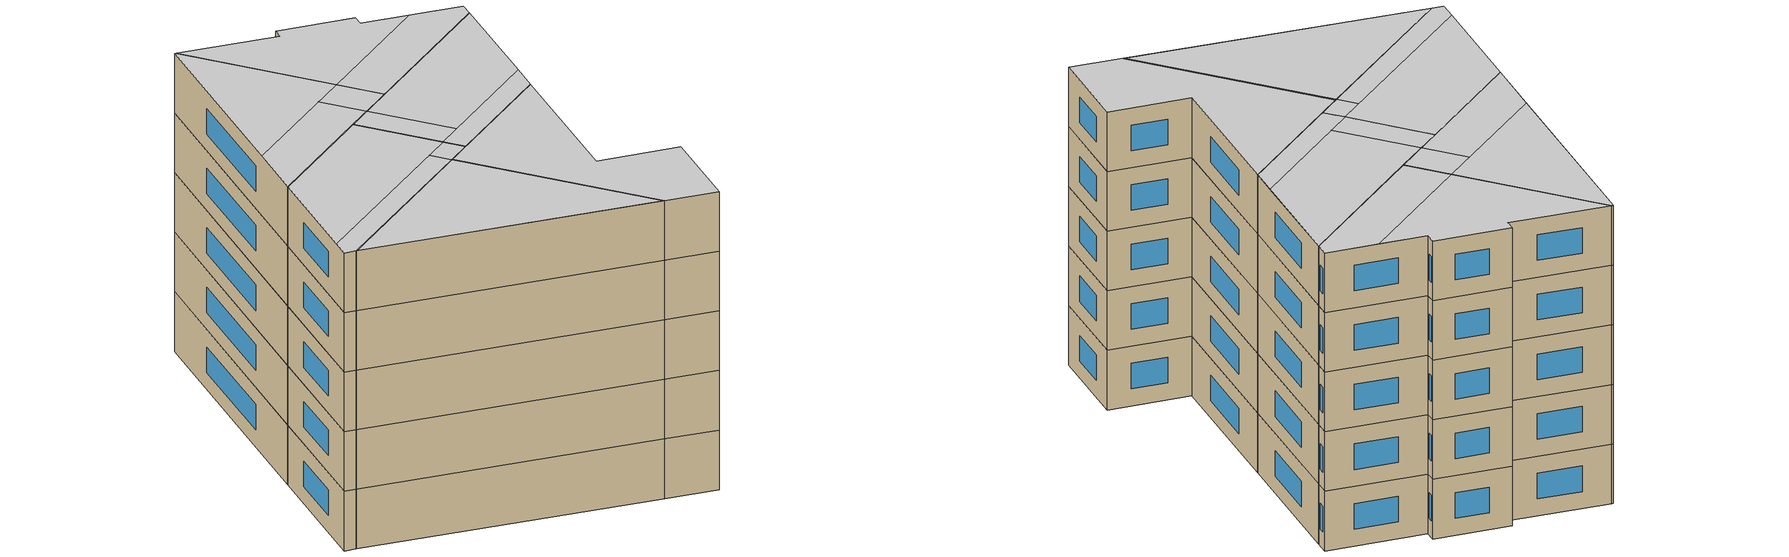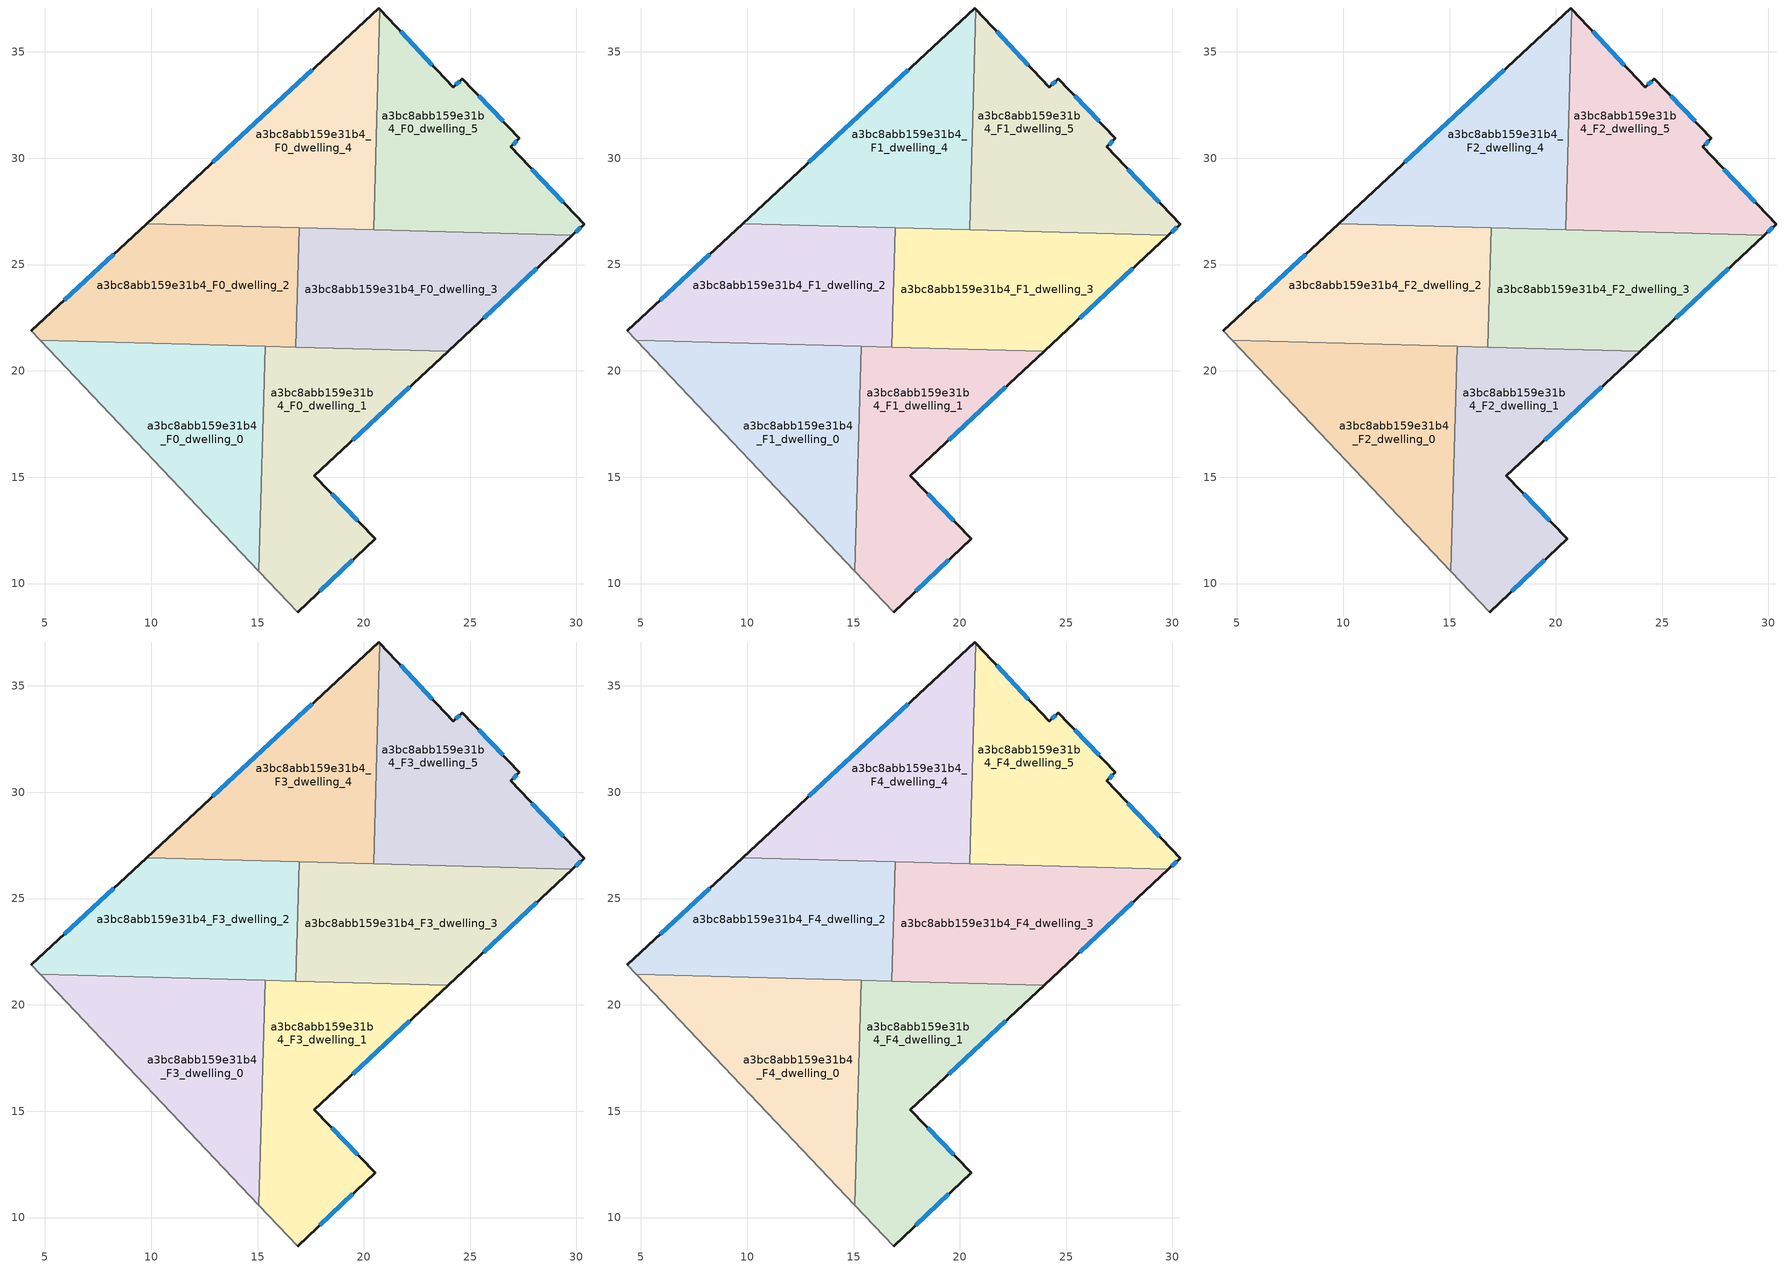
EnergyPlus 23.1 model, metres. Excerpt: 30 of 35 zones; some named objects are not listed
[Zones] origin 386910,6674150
a3bc8abb159e31b4_F0_dwelling_0
 floor ground (EU_floor_Construction): 15.35,21.16 15.07,10.58 4.77,21.45 z0
 wall to a3bc8abb159e31b4_F0_dwelling_1 (EU_wall_Construction): 15.07,10.58 15.35,21.16 z0:3
 wall adiabatic (EU_wall_Construction): 4.77,21.45 15.07,10.58 z0:3
 wall to a3bc8abb159e31b4_F0_dwelling_2 (EU_wall_Construction): 15.35,21.16 4.77,21.45 z0:3
a3bc8abb159e31b4_F0_dwelling_1
 floor ground (EU_floor_Construction): 23.96,20.92 17.68,15.06 20.53,12.09 16.88,8.66 15.07,10.58 15.35,21.16 z0
 wall outside (EU_wall_Construction): 16.88,8.66 20.53,12.09 17.68,15.06 23.96,20.92 z0:3
 wall adiabatic (EU_wall_Construction): 15.07,10.58 16.88,8.66 z0:3
 wall to a3bc8abb159e31b4_F0_dwelling_3 (EU_wall_Construction): 23.96,20.92 16.81,21.12 z0:3
 wall to a3bc8abb159e31b4_F0_dwelling_2 (EU_wall_Construction): 16.8,21.12 15.35,21.16 z0:3
 window (EU_Window_Construction): 19.47,16.73 22.17,19.25 / 19.71,12.94 18.49,14.21 / 17.92,9.64 19.48,11.11 z0.86:2.14
a3bc8abb159e31b4_F0_dwelling_2
 floor ground (EU_floor_Construction): 16.96,26.72 16.8,21.12 4.77,21.45 4.36,21.88 9.78,26.92 z0
 wall outside (EU_wall_Construction): 9.78,26.92 4.36,21.88 z0:3
 wall adiabatic (EU_wall_Construction): 4.36,21.88 4.77,21.45 z0:3
 wall to a3bc8abb159e31b4_F0_dwelling_3 (EU_wall_Construction): 16.8,21.12 16.96,26.72 z0:3
 wall to a3bc8abb159e31b4_F0_dwelling_4 (EU_wall_Construction): 16.96,26.72 9.78,26.92 z0:3
 window (EU_Window_Construction): 8.23,25.48 5.91,23.32 z0.86:2.14
a3bc8abb159e31b4_F0_dwelling_3
 floor ground (EU_floor_Construction): 29.79,26.37 23.96,20.92 16.8,21.12 16.96,26.72 z0
 wall outside (EU_wall_Construction): 23.96,20.92 29.79,26.37 z0:3
 wall to a3bc8abb159e31b4_F0_dwelling_5 (EU_wall_Construction): 29.79,26.37 20.46,26.63 z0:3
 wall to a3bc8abb159e31b4_F0_dwelling_4 (EU_wall_Construction): 20.46,26.63 16.96,26.72 z0:3
 window (EU_Window_Construction): 25.63,22.48 28.13,24.81 z0.86:2.14
a3bc8abb159e31b4_F0_dwelling_4
 floor ground (EU_floor_Construction): 20.7,37.06 20.75,37.01 20.46,26.63 9.78,26.92 z0
 wall outside (EU_wall_Construction): 20.75,37.01 20.7,37.06 9.78,26.92 z0:3
 wall to a3bc8abb159e31b4_F0_dwelling_5 (EU_wall_Construction): 20.46,26.63 20.75,37.01 z0:3
 window (EU_Window_Construction): 17.58,34.17 12.9,29.82 z0.86:2.14
a3bc8abb159e31b4_F0_dwelling_5
 floor ground (EU_floor_Construction): 24.63,33.73 27.31,30.93 26.91,30.53 30.36,26.9 29.79,26.37 20.46,26.63 20.75,37.01 24.21,33.33 z0
 wall outside (EU_wall_Construction): 29.79,26.37 30.36,26.9 26.91,30.53 27.31,30.93 24.63,33.73 24.21,33.33 20.75,37.01 z0:3
 window (EU_Window_Construction): 29.37,27.94 27.89,29.49 / 29.96,26.52 30.2,26.75 / 23.22,34.38 21.74,35.96 / 24.51,33.62 24.33,33.45 / 26.55,31.73 25.4,32.93 / 27.02,30.64 27.2,30.82 z0.86:2.14
a3bc8abb159e31b4_F1_dwelling_0
 floor to a3bc8abb159e31b4_F0_dwelling_0 (EU_floor_Construction): 15.35,21.16 15.07,10.58 4.77,21.45 z3
 wall to a3bc8abb159e31b4_F1_dwelling_1 (EU_wall_Construction): 15.07,10.58 15.35,21.16 z3:6
 wall adiabatic (EU_wall_Construction): 4.77,21.45 15.07,10.58 z3:6
 wall to a3bc8abb159e31b4_F1_dwelling_2 (EU_wall_Construction): 15.35,21.16 4.77,21.45 z3:6
a3bc8abb159e31b4_F1_dwelling_1
 floor to a3bc8abb159e31b4_F0_dwelling_1 (EU_floor_Construction): 23.96,20.92 17.68,15.06 20.53,12.09 16.88,8.66 15.07,10.58 15.35,21.16 z3
 wall outside (EU_wall_Construction): 16.88,8.66 20.53,12.09 17.68,15.06 23.96,20.92 z3:6
 wall adiabatic (EU_wall_Construction): 15.07,10.58 16.88,8.66 z3:6
 wall to a3bc8abb159e31b4_F1_dwelling_3 (EU_wall_Construction): 23.96,20.92 16.81,21.12 z3:6
 wall to a3bc8abb159e31b4_F1_dwelling_2 (EU_wall_Construction): 16.8,21.12 15.35,21.16 z3:6
 window (EU_Window_Construction): 19.47,16.73 22.17,19.25 / 19.71,12.94 18.49,14.21 / 17.92,9.64 19.48,11.11 z3.86:5.14
a3bc8abb159e31b4_F1_dwelling_2
 floor to a3bc8abb159e31b4_F0_dwelling_2 (EU_floor_Construction): 16.96,26.72 16.8,21.12 4.77,21.45 4.36,21.88 9.78,26.92 z3
 wall outside (EU_wall_Construction): 9.78,26.92 4.36,21.88 z3:6
 wall adiabatic (EU_wall_Construction): 4.36,21.88 4.77,21.45 z3:6
 wall to a3bc8abb159e31b4_F1_dwelling_3 (EU_wall_Construction): 16.8,21.12 16.96,26.72 z3:6
 wall to a3bc8abb159e31b4_F1_dwelling_4 (EU_wall_Construction): 16.96,26.72 9.78,26.92 z3:6
 window (EU_Window_Construction): 8.23,25.48 5.91,23.32 z3.86:5.14
a3bc8abb159e31b4_F1_dwelling_3
 floor to a3bc8abb159e31b4_F0_dwelling_3 (EU_floor_Construction): 29.79,26.37 23.96,20.92 16.8,21.12 16.96,26.72 z3
 wall outside (EU_wall_Construction): 23.96,20.92 29.79,26.37 z3:6
 wall to a3bc8abb159e31b4_F1_dwelling_5 (EU_wall_Construction): 29.79,26.37 20.46,26.63 z3:6
 wall to a3bc8abb159e31b4_F1_dwelling_4 (EU_wall_Construction): 20.46,26.63 16.96,26.72 z3:6
 window (EU_Window_Construction): 25.63,22.48 28.13,24.81 z3.86:5.14
a3bc8abb159e31b4_F1_dwelling_4
 floor to a3bc8abb159e31b4_F0_dwelling_4 (EU_floor_Construction): 20.7,37.06 20.75,37.01 20.46,26.63 9.78,26.92 z3
 wall outside (EU_wall_Construction): 20.75,37.01 20.7,37.06 9.78,26.92 z3:6
 wall to a3bc8abb159e31b4_F1_dwelling_5 (EU_wall_Construction): 20.46,26.63 20.75,37.01 z3:6
 window (EU_Window_Construction): 17.58,34.17 12.9,29.82 z3.86:5.14
a3bc8abb159e31b4_F1_dwelling_5
 floor to a3bc8abb159e31b4_F0_dwelling_5 (EU_floor_Construction): 24.63,33.73 27.31,30.93 26.91,30.53 30.36,26.9 29.79,26.37 20.46,26.63 20.75,37.01 24.21,33.33 z3
 wall outside (EU_wall_Construction): 29.79,26.37 30.36,26.9 26.91,30.53 27.31,30.93 24.63,33.73 24.21,33.33 20.75,37.01 z3:6
 window (EU_Window_Construction): 29.37,27.94 27.89,29.49 / 29.96,26.52 30.2,26.75 / 23.22,34.38 21.74,35.96 / 24.51,33.62 24.33,33.45 / 26.55,31.73 25.4,32.93 / 27.02,30.64 27.2,30.82 z3.86:5.14
a3bc8abb159e31b4_F2_dwelling_0
 floor to a3bc8abb159e31b4_F1_dwelling_0 (EU_floor_Construction): 15.35,21.16 15.07,10.58 4.77,21.45 z6
 wall to a3bc8abb159e31b4_F2_dwelling_1 (EU_wall_Construction): 15.07,10.58 15.35,21.16 z6:9
 wall adiabatic (EU_wall_Construction): 4.77,21.45 15.07,10.58 z6:9
 wall to a3bc8abb159e31b4_F2_dwelling_2 (EU_wall_Construction): 15.35,21.16 4.77,21.45 z6:9
a3bc8abb159e31b4_F2_dwelling_1
 floor to a3bc8abb159e31b4_F1_dwelling_1 (EU_floor_Construction): 23.96,20.92 17.68,15.06 20.53,12.09 16.88,8.66 15.07,10.58 15.35,21.16 z6
 wall outside (EU_wall_Construction): 16.88,8.66 20.53,12.09 17.68,15.06 23.96,20.92 z6:9
 wall adiabatic (EU_wall_Construction): 15.07,10.58 16.88,8.66 z6:9
 wall to a3bc8abb159e31b4_F2_dwelling_3 (EU_wall_Construction): 23.96,20.92 16.81,21.12 z6:9
 wall to a3bc8abb159e31b4_F2_dwelling_2 (EU_wall_Construction): 16.8,21.12 15.35,21.16 z6:9
 window (EU_Window_Construction): 19.47,16.73 22.17,19.25 / 19.71,12.94 18.49,14.21 / 17.92,9.64 19.48,11.11 z6.86:8.14
a3bc8abb159e31b4_F2_dwelling_2
 floor to a3bc8abb159e31b4_F1_dwelling_2 (EU_floor_Construction): 16.96,26.72 16.8,21.12 4.77,21.45 4.36,21.88 9.78,26.92 z6
 wall outside (EU_wall_Construction): 9.78,26.92 4.36,21.88 z6:9
 wall adiabatic (EU_wall_Construction): 4.36,21.88 4.77,21.45 z6:9
 wall to a3bc8abb159e31b4_F2_dwelling_3 (EU_wall_Construction): 16.8,21.12 16.96,26.72 z6:9
 wall to a3bc8abb159e31b4_F2_dwelling_4 (EU_wall_Construction): 16.96,26.72 9.78,26.92 z6:9
 window (EU_Window_Construction): 8.23,25.48 5.91,23.32 z6.86:8.14
a3bc8abb159e31b4_F2_dwelling_3
 floor to a3bc8abb159e31b4_F1_dwelling_3 (EU_floor_Construction): 29.79,26.37 23.96,20.92 16.8,21.12 16.96,26.72 z6
 wall outside (EU_wall_Construction): 23.96,20.92 29.79,26.37 z6:9
 wall to a3bc8abb159e31b4_F2_dwelling_5 (EU_wall_Construction): 29.79,26.37 20.46,26.63 z6:9
 wall to a3bc8abb159e31b4_F2_dwelling_4 (EU_wall_Construction): 20.46,26.63 16.96,26.72 z6:9
 window (EU_Window_Construction): 25.63,22.48 28.13,24.81 z6.86:8.14
a3bc8abb159e31b4_F2_dwelling_4
 floor to a3bc8abb159e31b4_F1_dwelling_4 (EU_floor_Construction): 20.7,37.06 20.75,37.01 20.46,26.63 9.78,26.92 z6
 wall outside (EU_wall_Construction): 20.75,37.01 20.7,37.06 9.78,26.92 z6:9
 wall to a3bc8abb159e31b4_F2_dwelling_5 (EU_wall_Construction): 20.46,26.63 20.75,37.01 z6:9
 window (EU_Window_Construction): 17.58,34.17 12.9,29.82 z6.86:8.14
a3bc8abb159e31b4_F2_dwelling_5
 floor to a3bc8abb159e31b4_F1_dwelling_5 (EU_floor_Construction): 24.63,33.73 27.31,30.93 26.91,30.53 30.36,26.9 29.79,26.37 20.46,26.63 20.75,37.01 24.21,33.33 z6
 wall outside (EU_wall_Construction): 29.79,26.37 30.36,26.9 26.91,30.53 27.31,30.93 24.63,33.73 24.21,33.33 20.75,37.01 z6:9
 window (EU_Window_Construction): 29.37,27.94 27.89,29.49 / 29.96,26.52 30.2,26.75 / 23.22,34.38 21.74,35.96 / 24.51,33.62 24.33,33.45 / 26.55,31.73 25.4,32.93 / 27.02,30.64 27.2,30.82 z6.86:8.14
a3bc8abb159e31b4_F3_dwelling_0
 floor to a3bc8abb159e31b4_F2_dwelling_0 (EU_floor_Construction): 15.35,21.16 15.07,10.58 4.77,21.45 z9
 wall to a3bc8abb159e31b4_F3_dwelling_1 (EU_wall_Construction): 15.07,10.58 15.35,21.16 z9:12
 wall adiabatic (EU_wall_Construction): 4.77,21.45 15.07,10.58 z9:12
 wall to a3bc8abb159e31b4_F3_dwelling_2 (EU_wall_Construction): 15.35,21.16 4.77,21.45 z9:12
a3bc8abb159e31b4_F3_dwelling_1
 floor to a3bc8abb159e31b4_F2_dwelling_1 (EU_floor_Construction): 23.96,20.92 17.68,15.06 20.53,12.09 16.88,8.66 15.07,10.58 15.35,21.16 z9
 wall outside (EU_wall_Construction): 16.88,8.66 20.53,12.09 17.68,15.06 23.96,20.92 z9:12
 wall adiabatic (EU_wall_Construction): 15.07,10.58 16.88,8.66 z9:12
 wall to a3bc8abb159e31b4_F3_dwelling_3 (EU_wall_Construction): 23.96,20.92 16.81,21.12 z9:12
 wall to a3bc8abb159e31b4_F3_dwelling_2 (EU_wall_Construction): 16.8,21.12 15.35,21.16 z9:12
 window (EU_Window_Construction): 19.47,16.73 22.17,19.25 / 19.71,12.94 18.49,14.21 / 17.92,9.64 19.48,11.11 z9.86:11.14
a3bc8abb159e31b4_F3_dwelling_2
 floor to a3bc8abb159e31b4_F2_dwelling_2 (EU_floor_Construction): 16.96,26.72 16.8,21.12 4.77,21.45 4.36,21.88 9.78,26.92 z9
 wall outside (EU_wall_Construction): 9.78,26.92 4.36,21.88 z9:12
 wall adiabatic (EU_wall_Construction): 4.36,21.88 4.77,21.45 z9:12
 wall to a3bc8abb159e31b4_F3_dwelling_3 (EU_wall_Construction): 16.8,21.12 16.96,26.72 z9:12
 wall to a3bc8abb159e31b4_F3_dwelling_4 (EU_wall_Construction): 16.96,26.72 9.78,26.92 z9:12
 window (EU_Window_Construction): 8.23,25.48 5.91,23.32 z9.86:11.14
a3bc8abb159e31b4_F3_dwelling_3
 floor to a3bc8abb159e31b4_F2_dwelling_3 (EU_floor_Construction): 29.79,26.37 23.96,20.92 16.8,21.12 16.96,26.72 z9
 wall outside (EU_wall_Construction): 23.96,20.92 29.79,26.37 z9:12
 wall to a3bc8abb159e31b4_F3_dwelling_5 (EU_wall_Construction): 29.79,26.37 20.46,26.63 z9:12
 wall to a3bc8abb159e31b4_F3_dwelling_4 (EU_wall_Construction): 20.46,26.63 16.96,26.72 z9:12
 window (EU_Window_Construction): 25.63,22.48 28.13,24.81 z9.86:11.14
a3bc8abb159e31b4_F3_dwelling_4
 floor to a3bc8abb159e31b4_F2_dwelling_4 (EU_floor_Construction): 20.7,37.06 20.75,37.01 20.46,26.63 9.78,26.92 z9
 wall outside (EU_wall_Construction): 20.75,37.01 20.7,37.06 9.78,26.92 z9:12
 wall to a3bc8abb159e31b4_F3_dwelling_5 (EU_wall_Construction): 20.46,26.63 20.75,37.01 z9:12
 window (EU_Window_Construction): 17.58,34.17 12.9,29.82 z9.86:11.14
a3bc8abb159e31b4_F3_dwelling_5
 floor to a3bc8abb159e31b4_F2_dwelling_5 (EU_floor_Construction): 24.63,33.73 27.31,30.93 26.91,30.53 30.36,26.9 29.79,26.37 20.46,26.63 20.75,37.01 24.21,33.33 z9
 wall outside (EU_wall_Construction): 29.79,26.37 30.36,26.9 26.91,30.53 27.31,30.93 24.63,33.73 24.21,33.33 20.75,37.01 z9:12
 window (EU_Window_Construction): 29.37,27.94 27.89,29.49 / 29.96,26.52 30.2,26.75 / 23.22,34.38 21.74,35.96 / 24.51,33.62 24.33,33.45 / 26.55,31.73 25.4,32.93 / 27.02,30.64 27.2,30.82 z9.86:11.14
a3bc8abb159e31b4_F4_dwelling_0
 floor to a3bc8abb159e31b4_F3_dwelling_0 (EU_floor_Construction): 15.35,21.16 15.07,10.58 4.77,21.45 z12
 wall to a3bc8abb159e31b4_F4_dwelling_1 (EU_wall_Construction): 15.07,10.58 15.35,21.16 z12:15
 wall adiabatic (EU_wall_Construction): 4.77,21.45 15.07,10.58 z12:15
 wall to a3bc8abb159e31b4_F4_dwelling_2 (EU_wall_Construction): 15.35,21.16 4.77,21.45 z12:15
 ceiling to a3bc8abb159e31b4_F5_dwelling_0 (EU_floor_Construction): 14.99,10.65 15.28,21.16 4.77,21.45 z15
 ceiling to a3bc8abb159e31b4_F5_dwelling_1 (EU_floor_Construction): 15.07,10.58 15.35,21.16 15.28,21.16 14.99,10.65 z15
a3bc8abb159e31b4_F4_dwelling_1
 floor to a3bc8abb159e31b4_F3_dwelling_1 (EU_floor_Construction): 23.96,20.92 17.68,15.06 20.53,12.09 16.88,8.66 15.07,10.58 15.35,21.16 z12
 wall outside (EU_wall_Construction): 16.88,8.66 20.53,12.09 17.68,15.06 23.96,20.92 z12:15
 wall adiabatic (EU_wall_Construction): 15.07,10.58 16.88,8.66 z12:15
 wall to a3bc8abb159e31b4_F4_dwelling_3 (EU_wall_Construction): 23.96,20.92 16.81,21.12 z12:15
 wall to a3bc8abb159e31b4_F4_dwelling_2 (EU_wall_Construction): 16.8,21.12 15.35,21.16 z12:15
 window (EU_Window_Construction): 19.47,16.73 22.17,19.25 / 19.71,12.94 18.49,14.21 / 17.92,9.64 19.48,11.11 z12.86:14.14
 ceiling to a3bc8abb159e31b4_F5_dwelling_1 (EU_floor_Construction): 20.53,12.09 17.68,15.06 23.96,20.92 15.35,21.16 15.07,10.58 16.88,8.66 z15
a3bc8abb159e31b4_F4_dwelling_2
 floor to a3bc8abb159e31b4_F3_dwelling_2 (EU_floor_Construction): 16.96,26.72 16.8,21.12 4.77,21.45 4.36,21.88 9.78,26.92 z12
 wall outside (EU_wall_Construction): 9.78,26.92 4.36,21.88 z12:15
 wall adiabatic (EU_wall_Construction): 4.36,21.88 4.77,21.45 z12:15
 wall to a3bc8abb159e31b4_F4_dwelling_3 (EU_wall_Construction): 16.8,21.12 16.96,26.72 z12:15
 wall to a3bc8abb159e31b4_F4_dwelling_4 (EU_wall_Construction): 16.96,26.72 9.78,26.92 z12:15
 window (EU_Window_Construction): 8.23,25.48 5.91,23.32 z12.86:14.14
 ceiling to a3bc8abb159e31b4_F5_dwelling_2 (EU_floor_Construction): 16.84,22.25 16.96,26.72 9.78,26.92 5.1,22.57 z15
 ceiling to a3bc8abb159e31b4_F5_dwelling_1 (EU_floor_Construction): 16.81,21.12 16.84,22.25 15.31,22.29 15.28,21.16 z15
 ceiling to a3bc8abb159e31b4_F5_dwelling_0 (EU_floor_Construction): 15.28,21.16 15.31,22.29 5.1,22.57 4.36,21.88 4.77,21.45 z15
a3bc8abb159e31b4_F4_dwelling_3
 floor to a3bc8abb159e31b4_F3_dwelling_3 (EU_floor_Construction): 29.79,26.37 23.96,20.92 16.8,21.12 16.96,26.72 z12
 wall outside (EU_wall_Construction): 23.96,20.92 29.79,26.37 z12:15
 wall to a3bc8abb159e31b4_F4_dwelling_5 (EU_wall_Construction): 29.79,26.37 20.46,26.63 z12:15
 wall to a3bc8abb159e31b4_F4_dwelling_4 (EU_wall_Construction): 20.46,26.63 16.96,26.72 z12:15
 window (EU_Window_Construction): 25.63,22.48 28.13,24.81 z12.86:14.14
 ceiling to a3bc8abb159e31b4_F5_dwelling_1 (EU_floor_Construction): 25.14,22.02 16.84,22.25 16.81,21.12 23.96,20.92 z15
 ceiling to a3bc8abb159e31b4_F5_dwelling_2 (EU_floor_Construction): 18.36,22.21 18.49,26.68 16.96,26.72 16.84,22.25 z15
 ceiling adiabatic (EU_roof_Construction): 29.79,26.37 18.49,26.68 18.36,22.21 25.14,22.02 z15
a3bc8abb159e31b4_F4_dwelling_4
 floor to a3bc8abb159e31b4_F3_dwelling_4 (EU_floor_Construction): 20.7,37.06 20.75,37.01 20.46,26.63 9.78,26.92 z12
 wall outside (EU_wall_Construction): 20.75,37.01 20.7,37.06 9.78,26.92 z12:15
 wall to a3bc8abb159e31b4_F4_dwelling_5 (EU_wall_Construction): 20.46,26.63 20.75,37.01 z12:15
 window (EU_Window_Construction): 17.58,34.17 12.9,29.82 z12.86:14.14
 ceiling to a3bc8abb159e31b4_F5_dwelling_4 (EU_floor_Construction): 20.53,29.04 20.75,37.01 20.7,37.06 12.31,29.27 z15
 ceiling to a3bc8abb159e31b4_F5_dwelling_3 (EU_floor_Construction): 20.46,26.63 20.53,29.04 18.55,29.1 18.49,26.68 z15
 ceiling adiabatic (EU_roof_Construction): 18.49,26.68 18.55,29.1 12.31,29.27 9.78,26.92 z15
a3bc8abb159e31b4_F4_dwelling_5
 floor to a3bc8abb159e31b4_F3_dwelling_5 (EU_floor_Construction): 24.63,33.73 27.31,30.93 26.91,30.53 30.36,26.9 29.79,26.37 20.46,26.63 20.75,37.01 24.21,33.33 z12
 wall outside (EU_wall_Construction): 29.79,26.37 30.36,26.9 26.91,30.53 27.31,30.93 24.63,33.73 24.21,33.33 20.75,37.01 z12:15
 window (EU_Window_Construction): 29.37,27.94 27.89,29.49 / 29.96,26.52 30.2,26.75 / 23.22,34.38 21.74,35.96 / 24.51,33.62 24.33,33.45 / 26.55,31.73 25.4,32.93 / 27.02,30.64 27.2,30.82 z12.86:14.14
 ceiling to a3bc8abb159e31b4_F5_dwelling_4 (EU_floor_Construction): 28.53,28.82 26.91,30.53 27.31,30.93 24.63,33.73 24.21,33.33 20.75,37.01 20.53,29.04 z15
 ceiling to a3bc8abb159e31b4_F5_dwelling_3 (EU_floor_Construction): 30.36,26.9 28.53,28.82 20.53,29.04 20.46,26.63 29.79,26.37 z15
[Building]
EU S2 Campaign: North Axis=0; Terrain=City; Solar Distribution=FullExterior
[Site:Location]
Helsinki-Vantaa.AP: Latitude=60.317; Longitude=24.963; Time Zone=2; Elevation=54.6
[SizingPeriod:WeatherFileDays]
AnnualSizingPeriod: Begin Month=1; Begin Day of Month=1; End Month=12; End Day of Month=31; Day of Week for Start Day=Monday; Use Weather File Daylight Saving Period=No; Use Weather File Rain and Snow Indicators=No
[MATERIAL]
EU_InternalMass_Material: Roughness=MediumRough; Thickness=0.1; Conductivity=1; Density=1800; Specific Heat=900; Thermal Absorptance=0.9; Solar Absorptance=0.7; Visible Absorptance=0.7
[MATERIAL:NOMASS] Roughness=MediumRough; Thermal Absorptance=0.9; Solar Absorptance=0.7; Visible Absorptance=0.7
Name | Thermal Resistance
EU_wall_NoMass | 1.10183
EU_roof_NoMass; EU_floor_NoMass | 1.70606
[WINDOWMATERIAL:SIMPLEGLAZINGSYSTEM]
EU_Window_SimpleGlazing: UFactor=3.11035; Solar Heat Gain Coefficient=0.8; Visible Transmittance=0.8
[CONSTRUCTION]
EU_wall_Construction: EU_wall_NoMass
EU_roof_Construction: EU_roof_NoMass
EU_floor_Construction: EU_floor_NoMass
EU_Window_Construction: EU_Window_SimpleGlazing
EU_InternalMass_Construction: EU_InternalMass_Material
[ZONE] Type=1; Multiplier=1; Ceiling Height=autocalculate; Floor Area=autocalculate; Part of Total Floor Area=Yes
Name | Volume
a3bc8abb159e31b4_F0_dwelling_0; a3bc8abb159e31b4_F1_dwelling_0; a3bc8abb159e31b4_F2_dwelling_0; a3bc8abb159e31b4_F3_dwelling_0; a3bc8abb159e31b4_F4_dwelling_0; a3bc8abb159e31b4_F0_dwelling_5; a3bc8abb159e31b4_F1_dwelling_5; a3bc8abb159e31b4_F2_dwelling_5; a3bc8abb159e31b4_F3_dwelling_5; a3bc8abb159e31b4_F4_dwelling_5 | 168.078
a3bc8abb159e31b4_F0_dwelling_1; a3bc8abb159e31b4_F1_dwelling_1; a3bc8abb159e31b4_F2_dwelling_1; a3bc8abb159e31b4_F3_dwelling_1; a3bc8abb159e31b4_F4_dwelling_1 | 168.095
a3bc8abb159e31b4_F0_dwelling_2; a3bc8abb159e31b4_F1_dwelling_2; a3bc8abb159e31b4_F2_dwelling_2; a3bc8abb159e31b4_F3_dwelling_2; a3bc8abb159e31b4_F4_dwelling_2 | 168.117
a3bc8abb159e31b4_F0_dwelling_3; a3bc8abb159e31b4_F1_dwelling_3; a3bc8abb159e31b4_F2_dwelling_3; a3bc8abb159e31b4_F3_dwelling_3; a3bc8abb159e31b4_F4_dwelling_3 | 168.122
a3bc8abb159e31b4_F0_dwelling_4; a3bc8abb159e31b4_F1_dwelling_4; a3bc8abb159e31b4_F2_dwelling_4; a3bc8abb159e31b4_F3_dwelling_4; a3bc8abb159e31b4_F4_dwelling_4 | 168.09
[INTERNALMASS] Construction=EU_InternalMass_Construction
Name | Zone or ZoneList | Surface Area
a3bc8abb159e31b4_F0_dwelling_0_EU_InternalMass | a3bc8abb159e31b4_F0_dwelling_0 | 56.0236
a3bc8abb159e31b4_F0_dwelling_1_EU_InternalMass | a3bc8abb159e31b4_F0_dwelling_1 | 56.0338
a3bc8abb159e31b4_F0_dwelling_2_EU_InternalMass | a3bc8abb159e31b4_F0_dwelling_2 | 56.0398
a3bc8abb159e31b4_F0_dwelling_3_EU_InternalMass | a3bc8abb159e31b4_F0_dwelling_3 | 56.0398
a3bc8abb159e31b4_F0_dwelling_4_EU_InternalMass | a3bc8abb159e31b4_F0_dwelling_4 | 56.0313
a3bc8abb159e31b4_F0_dwelling_5_EU_InternalMass | a3bc8abb159e31b4_F0_dwelling_5 | 56.0257
a3bc8abb159e31b4_F1_dwelling_0_EU_InternalMass | a3bc8abb159e31b4_F1_dwelling_0 | 56.0236
a3bc8abb159e31b4_F1_dwelling_1_EU_InternalMass | a3bc8abb159e31b4_F1_dwelling_1 | 56.0338
a3bc8abb159e31b4_F1_dwelling_2_EU_InternalMass | a3bc8abb159e31b4_F1_dwelling_2 | 56.0398
a3bc8abb159e31b4_F1_dwelling_3_EU_InternalMass | a3bc8abb159e31b4_F1_dwelling_3 | 56.0398
a3bc8abb159e31b4_F1_dwelling_4_EU_InternalMass | a3bc8abb159e31b4_F1_dwelling_4 | 56.0313
a3bc8abb159e31b4_F1_dwelling_5_EU_InternalMass | a3bc8abb159e31b4_F1_dwelling_5 | 56.0257
a3bc8abb159e31b4_F2_dwelling_0_EU_InternalMass | a3bc8abb159e31b4_F2_dwelling_0 | 56.0236
a3bc8abb159e31b4_F2_dwelling_1_EU_InternalMass | a3bc8abb159e31b4_F2_dwelling_1 | 56.0338
a3bc8abb159e31b4_F2_dwelling_2_EU_InternalMass | a3bc8abb159e31b4_F2_dwelling_2 | 56.0398
a3bc8abb159e31b4_F2_dwelling_3_EU_InternalMass | a3bc8abb159e31b4_F2_dwelling_3 | 56.0398
a3bc8abb159e31b4_F2_dwelling_4_EU_InternalMass | a3bc8abb159e31b4_F2_dwelling_4 | 56.0313
a3bc8abb159e31b4_F2_dwelling_5_EU_InternalMass | a3bc8abb159e31b4_F2_dwelling_5 | 56.0257
a3bc8abb159e31b4_F3_dwelling_0_EU_InternalMass | a3bc8abb159e31b4_F3_dwelling_0 | 56.0236
a3bc8abb159e31b4_F3_dwelling_1_EU_InternalMass | a3bc8abb159e31b4_F3_dwelling_1 | 56.0338
a3bc8abb159e31b4_F3_dwelling_2_EU_InternalMass | a3bc8abb159e31b4_F3_dwelling_2 | 56.0398
a3bc8abb159e31b4_F3_dwelling_3_EU_InternalMass | a3bc8abb159e31b4_F3_dwelling_3 | 56.0398
a3bc8abb159e31b4_F3_dwelling_4_EU_InternalMass | a3bc8abb159e31b4_F3_dwelling_4 | 56.0313
a3bc8abb159e31b4_F3_dwelling_5_EU_InternalMass | a3bc8abb159e31b4_F3_dwelling_5 | 56.0257
a3bc8abb159e31b4_F4_dwelling_0_EU_InternalMass | a3bc8abb159e31b4_F4_dwelling_0 | 56.0236
a3bc8abb159e31b4_F4_dwelling_1_EU_InternalMass | a3bc8abb159e31b4_F4_dwelling_1 | 56.0338
a3bc8abb159e31b4_F4_dwelling_2_EU_InternalMass | a3bc8abb159e31b4_F4_dwelling_2 | 56.0398
a3bc8abb159e31b4_F4_dwelling_3_EU_InternalMass | a3bc8abb159e31b4_F4_dwelling_3 | 56.0398
a3bc8abb159e31b4_F4_dwelling_4_EU_InternalMass | a3bc8abb159e31b4_F4_dwelling_4 | 56.0313
a3bc8abb159e31b4_F4_dwelling_5_EU_InternalMass | a3bc8abb159e31b4_F4_dwelling_5 | 56.0257
[OTHEREQUIPMENT] Fuel Type=Electricity; Design Level Calculation Method=Watts/Area; Power per Zone Floor Area=1; Fraction Latent=0; Fraction Radiant=0; Fraction Lost=0; Carbon Dioxide Generation Rate=0; EndUse Subcategory=EU_Step8_InternalGains
Name | Zone or ZoneList or Space or SpaceList | Schedule
EU_Step8_InternalGain_a3bc8abb159e31b4_F0_dwelling_0_f000 | a3bc8abb159e31b4_F0_dwelling_0 | EU_Step8_GainSchedule_a3bc8abb159e31b4_F0_dwelling_0_f000
EU_Step8_InternalGain_a3bc8abb159e31b4_F0_dwelling_1_f000 | a3bc8abb159e31b4_F0_dwelling_1 | EU_Step8_GainSchedule_a3bc8abb159e31b4_F0_dwelling_1_f000
EU_Step8_InternalGain_a3bc8abb159e31b4_F0_dwelling_2_f000 | a3bc8abb159e31b4_F0_dwelling_2 | EU_Step8_GainSchedule_a3bc8abb159e31b4_F0_dwelling_2_f000
EU_Step8_InternalGain_a3bc8abb159e31b4_F0_dwelling_3_f000 | a3bc8abb159e31b4_F0_dwelling_3 | EU_Step8_GainSchedule_a3bc8abb159e31b4_F0_dwelling_3_f000
EU_Step8_InternalGain_a3bc8abb159e31b4_F0_dwelling_4_f000 | a3bc8abb159e31b4_F0_dwelling_4 | EU_Step8_GainSchedule_a3bc8abb159e31b4_F0_dwelling_4_f000
EU_Step8_InternalGain_a3bc8abb159e31b4_F0_dwelling_5_f000 | a3bc8abb159e31b4_F0_dwelling_5 | EU_Step8_GainSchedule_a3bc8abb159e31b4_F0_dwelling_5_f000
EU_Step8_InternalGain_a3bc8abb159e31b4_F1_dwelling_0_f000 | a3bc8abb159e31b4_F1_dwelling_0 | EU_Step8_GainSchedule_a3bc8abb159e31b4_F1_dwelling_0_f000
EU_Step8_InternalGain_a3bc8abb159e31b4_F1_dwelling_1_f000 | a3bc8abb159e31b4_F1_dwelling_1 | EU_Step8_GainSchedule_a3bc8abb159e31b4_F1_dwelling_1_f000
EU_Step8_InternalGain_a3bc8abb159e31b4_F1_dwelling_2_f000 | a3bc8abb159e31b4_F1_dwelling_2 | EU_Step8_GainSchedule_a3bc8abb159e31b4_F1_dwelling_2_f000
EU_Step8_InternalGain_a3bc8abb159e31b4_F1_dwelling_3_f000 | a3bc8abb159e31b4_F1_dwelling_3 | EU_Step8_GainSchedule_a3bc8abb159e31b4_F1_dwelling_3_f000
EU_Step8_InternalGain_a3bc8abb159e31b4_F1_dwelling_4_f000 | a3bc8abb159e31b4_F1_dwelling_4 | EU_Step8_GainSchedule_a3bc8abb159e31b4_F1_dwelling_4_f000
EU_Step8_InternalGain_a3bc8abb159e31b4_F1_dwelling_5_f000 | a3bc8abb159e31b4_F1_dwelling_5 | EU_Step8_GainSchedule_a3bc8abb159e31b4_F1_dwelling_5_f000
EU_Step8_InternalGain_a3bc8abb159e31b4_F2_dwelling_0_f000 | a3bc8abb159e31b4_F2_dwelling_0 | EU_Step8_GainSchedule_a3bc8abb159e31b4_F2_dwelling_0_f000
EU_Step8_InternalGain_a3bc8abb159e31b4_F2_dwelling_1_f000 | a3bc8abb159e31b4_F2_dwelling_1 | EU_Step8_GainSchedule_a3bc8abb159e31b4_F2_dwelling_1_f000
EU_Step8_InternalGain_a3bc8abb159e31b4_F2_dwelling_2_f000 | a3bc8abb159e31b4_F2_dwelling_2 | EU_Step8_GainSchedule_a3bc8abb159e31b4_F2_dwelling_2_f000
EU_Step8_InternalGain_a3bc8abb159e31b4_F2_dwelling_3_f000 | a3bc8abb159e31b4_F2_dwelling_3 | EU_Step8_GainSchedule_a3bc8abb159e31b4_F2_dwelling_3_f000
EU_Step8_InternalGain_a3bc8abb159e31b4_F2_dwelling_4_f000 | a3bc8abb159e31b4_F2_dwelling_4 | EU_Step8_GainSchedule_a3bc8abb159e31b4_F2_dwelling_4_f000
EU_Step8_InternalGain_a3bc8abb159e31b4_F2_dwelling_5_f000 | a3bc8abb159e31b4_F2_dwelling_5 | EU_Step8_GainSchedule_a3bc8abb159e31b4_F2_dwelling_5_f000
EU_Step8_InternalGain_a3bc8abb159e31b4_F3_dwelling_0_f000 | a3bc8abb159e31b4_F3_dwelling_0 | EU_Step8_GainSchedule_a3bc8abb159e31b4_F3_dwelling_0_f000
EU_Step8_InternalGain_a3bc8abb159e31b4_F3_dwelling_1_f000 | a3bc8abb159e31b4_F3_dwelling_1 | EU_Step8_GainSchedule_a3bc8abb159e31b4_F3_dwelling_1_f000
EU_Step8_InternalGain_a3bc8abb159e31b4_F3_dwelling_2_f000 | a3bc8abb159e31b4_F3_dwelling_2 | EU_Step8_GainSchedule_a3bc8abb159e31b4_F3_dwelling_2_f000
EU_Step8_InternalGain_a3bc8abb159e31b4_F3_dwelling_3_f000 | a3bc8abb159e31b4_F3_dwelling_3 | EU_Step8_GainSchedule_a3bc8abb159e31b4_F3_dwelling_3_f000
EU_Step8_InternalGain_a3bc8abb159e31b4_F3_dwelling_4_f000 | a3bc8abb159e31b4_F3_dwelling_4 | EU_Step8_GainSchedule_a3bc8abb159e31b4_F3_dwelling_4_f000
EU_Step8_InternalGain_a3bc8abb159e31b4_F3_dwelling_5_f000 | a3bc8abb159e31b4_F3_dwelling_5 | EU_Step8_GainSchedule_a3bc8abb159e31b4_F3_dwelling_5_f000
EU_Step8_InternalGain_a3bc8abb159e31b4_F4_dwelling_0_f000 | a3bc8abb159e31b4_F4_dwelling_0 | EU_Step8_GainSchedule_a3bc8abb159e31b4_F4_dwelling_0_f000
EU_Step8_InternalGain_a3bc8abb159e31b4_F4_dwelling_1_f000 | a3bc8abb159e31b4_F4_dwelling_1 | EU_Step8_GainSchedule_a3bc8abb159e31b4_F4_dwelling_1_f000
EU_Step8_InternalGain_a3bc8abb159e31b4_F4_dwelling_2_f000 | a3bc8abb159e31b4_F4_dwelling_2 | EU_Step8_GainSchedule_a3bc8abb159e31b4_F4_dwelling_2_f000
EU_Step8_InternalGain_a3bc8abb159e31b4_F4_dwelling_3_f000 | a3bc8abb159e31b4_F4_dwelling_3 | EU_Step8_GainSchedule_a3bc8abb159e31b4_F4_dwelling_3_f000
EU_Step8_InternalGain_a3bc8abb159e31b4_F4_dwelling_4_f000 | a3bc8abb159e31b4_F4_dwelling_4 | EU_Step8_GainSchedule_a3bc8abb159e31b4_F4_dwelling_4_f000
EU_Step8_InternalGain_a3bc8abb159e31b4_F4_dwelling_5_f000 | a3bc8abb159e31b4_F4_dwelling_5 | EU_Step8_GainSchedule_a3bc8abb159e31b4_F4_dwelling_5_f000
[ZONEVENTILATION:DESIGNFLOWRATE] Schedule=EU_AlwaysOn; Design Flow Rate Calculation Method=AirChanges/Hour; Air Changes per Hour=0.756316; Ventilation Type=Natural; Fan Pressure Rise=0; Fan Total Efficiency=1; Constant Term Coefficient=1; Temperature Term Coefficient=0; Velocity Term Coefficient=0; Velocity Squared Term Coefficient=0; Minimum Indoor Temperature=-100; Maximum Indoor Temperature=100; Delta Temperature=-100; Minimum Outdoor Temperature=-100; Maximum Outdoor Temperature=100; Maximum Wind Speed=40
Name | Zone or ZoneList or Space or SpaceList
EU_ConstantAir_a3bc8abb159e31b4_F0_dwelling_0 | a3bc8abb159e31b4_F0_dwelling_0
EU_ConstantAir_a3bc8abb159e31b4_F0_dwelling_1 | a3bc8abb159e31b4_F0_dwelling_1
EU_ConstantAir_a3bc8abb159e31b4_F0_dwelling_2 | a3bc8abb159e31b4_F0_dwelling_2
EU_ConstantAir_a3bc8abb159e31b4_F0_dwelling_3 | a3bc8abb159e31b4_F0_dwelling_3
EU_ConstantAir_a3bc8abb159e31b4_F0_dwelling_4 | a3bc8abb159e31b4_F0_dwelling_4
EU_ConstantAir_a3bc8abb159e31b4_F0_dwelling_5 | a3bc8abb159e31b4_F0_dwelling_5
EU_ConstantAir_a3bc8abb159e31b4_F1_dwelling_0 | a3bc8abb159e31b4_F1_dwelling_0
EU_ConstantAir_a3bc8abb159e31b4_F1_dwelling_1 | a3bc8abb159e31b4_F1_dwelling_1
EU_ConstantAir_a3bc8abb159e31b4_F1_dwelling_2 | a3bc8abb159e31b4_F1_dwelling_2
EU_ConstantAir_a3bc8abb159e31b4_F1_dwelling_3 | a3bc8abb159e31b4_F1_dwelling_3
EU_ConstantAir_a3bc8abb159e31b4_F1_dwelling_4 | a3bc8abb159e31b4_F1_dwelling_4
EU_ConstantAir_a3bc8abb159e31b4_F1_dwelling_5 | a3bc8abb159e31b4_F1_dwelling_5
EU_ConstantAir_a3bc8abb159e31b4_F2_dwelling_0 | a3bc8abb159e31b4_F2_dwelling_0
EU_ConstantAir_a3bc8abb159e31b4_F2_dwelling_1 | a3bc8abb159e31b4_F2_dwelling_1
EU_ConstantAir_a3bc8abb159e31b4_F2_dwelling_2 | a3bc8abb159e31b4_F2_dwelling_2
EU_ConstantAir_a3bc8abb159e31b4_F2_dwelling_3 | a3bc8abb159e31b4_F2_dwelling_3
EU_ConstantAir_a3bc8abb159e31b4_F2_dwelling_4 | a3bc8abb159e31b4_F2_dwelling_4
EU_ConstantAir_a3bc8abb159e31b4_F2_dwelling_5 | a3bc8abb159e31b4_F2_dwelling_5
EU_ConstantAir_a3bc8abb159e31b4_F3_dwelling_0 | a3bc8abb159e31b4_F3_dwelling_0
EU_ConstantAir_a3bc8abb159e31b4_F3_dwelling_1 | a3bc8abb159e31b4_F3_dwelling_1
EU_ConstantAir_a3bc8abb159e31b4_F3_dwelling_2 | a3bc8abb159e31b4_F3_dwelling_2
EU_ConstantAir_a3bc8abb159e31b4_F3_dwelling_3 | a3bc8abb159e31b4_F3_dwelling_3
EU_ConstantAir_a3bc8abb159e31b4_F3_dwelling_4 | a3bc8abb159e31b4_F3_dwelling_4
EU_ConstantAir_a3bc8abb159e31b4_F3_dwelling_5 | a3bc8abb159e31b4_F3_dwelling_5
EU_ConstantAir_a3bc8abb159e31b4_F4_dwelling_0 | a3bc8abb159e31b4_F4_dwelling_0
EU_ConstantAir_a3bc8abb159e31b4_F4_dwelling_1 | a3bc8abb159e31b4_F4_dwelling_1
EU_ConstantAir_a3bc8abb159e31b4_F4_dwelling_2 | a3bc8abb159e31b4_F4_dwelling_2
EU_ConstantAir_a3bc8abb159e31b4_F4_dwelling_3 | a3bc8abb159e31b4_F4_dwelling_3
EU_ConstantAir_a3bc8abb159e31b4_F4_dwelling_4 | a3bc8abb159e31b4_F4_dwelling_4
EU_ConstantAir_a3bc8abb159e31b4_F4_dwelling_5 | a3bc8abb159e31b4_F4_dwelling_5
[HVACTEMPLATE:THERMOSTAT] Constant Heating Setpoint=20; Constant Cooling Setpoint=50
EU_HeatOnly_a3bc8abb159e31b4_F0_dwelling_0; EU_HeatOnly_a3bc8abb159e31b4_F0_dwelling_1; EU_HeatOnly_a3bc8abb159e31b4_F0_dwelling_2; EU_HeatOnly_a3bc8abb159e31b4_F0_dwelling_3; EU_HeatOnly_a3bc8abb159e31b4_F0_dwelling_4; EU_HeatOnly_a3bc8abb159e31b4_F0_dwelling_5; EU_HeatOnly_a3bc8abb159e31b4_F1_dwelling_0; EU_HeatOnly_a3bc8abb159e31b4_F1_dwelling_1; EU_HeatOnly_a3bc8abb159e31b4_F1_dwelling_2; EU_HeatOnly_a3bc8abb159e31b4_F1_dwelling_3; EU_HeatOnly_a3bc8abb159e31b4_F1_dwelling_4; EU_HeatOnly_a3bc8abb159e31b4_F1_dwelling_5; EU_HeatOnly_a3bc8abb159e31b4_F2_dwelling_0; EU_HeatOnly_a3bc8abb159e31b4_F2_dwelling_1; EU_HeatOnly_a3bc8abb159e31b4_F2_dwelling_2; EU_HeatOnly_a3bc8abb159e31b4_F2_dwelling_3
[HVACTEMPLATE:ZONE:IDEALLOADSAIRSYSTEM] System Availability Schedule=EU_AlwaysOn; Maximum Heating Supply Air Temperature=50; Minimum Cooling Supply Air Temperature=13; Maximum Heating Supply Air Humidity Ratio=0.0156; Minimum Cooling Supply Air Humidity Ratio=0.0077; Heating Limit=NoLimit; Cooling Limit=NoLimit; Heating Availability Schedule=EU_AlwaysOn; Cooling Availability Schedule=EU_CoolingOff; Dehumidification Control Type=ConstantSensibleHeatRatio; Cooling Sensible Heat Ratio=0.7; Dehumidification Setpoint=60; Humidification Control Type=None; Humidification Setpoint=30; Outdoor Air Method=None; Outdoor Air Flow Rate per Person=0.00944; Outdoor Air Flow Rate per Zone Floor Area=0; Outdoor Air Flow Rate per Zone=0; Demand Controlled Ventilation Type=None; Outdoor Air Economizer Type=NoEconomizer; Heat Recovery Type=None; Sensible Heat Recovery Effectiveness=0.7; Latent Heat Recovery Effectiveness=0.65
Name | Template Thermostat
a3bc8abb159e31b4_F0_dwelling_0 | EU_HeatOnly_a3bc8abb159e31b4_F0_dwelling_0
a3bc8abb159e31b4_F0_dwelling_1 | EU_HeatOnly_a3bc8abb159e31b4_F0_dwelling_1
a3bc8abb159e31b4_F0_dwelling_2 | EU_HeatOnly_a3bc8abb159e31b4_F0_dwelling_2
a3bc8abb159e31b4_F0_dwelling_3 | EU_HeatOnly_a3bc8abb159e31b4_F0_dwelling_3
a3bc8abb159e31b4_F0_dwelling_4 | EU_HeatOnly_a3bc8abb159e31b4_F0_dwelling_4
a3bc8abb159e31b4_F0_dwelling_5 | EU_HeatOnly_a3bc8abb159e31b4_F0_dwelling_5
a3bc8abb159e31b4_F1_dwelling_0 | EU_HeatOnly_a3bc8abb159e31b4_F1_dwelling_0
a3bc8abb159e31b4_F1_dwelling_1 | EU_HeatOnly_a3bc8abb159e31b4_F1_dwelling_1
a3bc8abb159e31b4_F1_dwelling_2 | EU_HeatOnly_a3bc8abb159e31b4_F1_dwelling_2
a3bc8abb159e31b4_F1_dwelling_3 | EU_HeatOnly_a3bc8abb159e31b4_F1_dwelling_3
a3bc8abb159e31b4_F1_dwelling_4 | EU_HeatOnly_a3bc8abb159e31b4_F1_dwelling_4
a3bc8abb159e31b4_F1_dwelling_5 | EU_HeatOnly_a3bc8abb159e31b4_F1_dwelling_5
a3bc8abb159e31b4_F2_dwelling_0 | EU_HeatOnly_a3bc8abb159e31b4_F2_dwelling_0
a3bc8abb159e31b4_F2_dwelling_1 | EU_HeatOnly_a3bc8abb159e31b4_F2_dwelling_1
a3bc8abb159e31b4_F2_dwelling_2 | EU_HeatOnly_a3bc8abb159e31b4_F2_dwelling_2
a3bc8abb159e31b4_F2_dwelling_3 | EU_HeatOnly_a3bc8abb159e31b4_F2_dwelling_3
a3bc8abb159e31b4_F2_dwelling_4 | EU_HeatOnly_a3bc8abb159e31b4_F2_dwelling_4
a3bc8abb159e31b4_F2_dwelling_5 | EU_HeatOnly_a3bc8abb159e31b4_F2_dwelling_5
a3bc8abb159e31b4_F3_dwelling_0 | EU_HeatOnly_a3bc8abb159e31b4_F3_dwelling_0
a3bc8abb159e31b4_F3_dwelling_1 | EU_HeatOnly_a3bc8abb159e31b4_F3_dwelling_1
a3bc8abb159e31b4_F3_dwelling_2 | EU_HeatOnly_a3bc8abb159e31b4_F3_dwelling_2
a3bc8abb159e31b4_F3_dwelling_3 | EU_HeatOnly_a3bc8abb159e31b4_F3_dwelling_3
a3bc8abb159e31b4_F3_dwelling_4 | EU_HeatOnly_a3bc8abb159e31b4_F3_dwelling_4
a3bc8abb159e31b4_F3_dwelling_5 | EU_HeatOnly_a3bc8abb159e31b4_F3_dwelling_5
a3bc8abb159e31b4_F4_dwelling_0 | EU_HeatOnly_a3bc8abb159e31b4_F4_dwelling_0
a3bc8abb159e31b4_F4_dwelling_1 | EU_HeatOnly_a3bc8abb159e31b4_F4_dwelling_1
a3bc8abb159e31b4_F4_dwelling_2 | EU_HeatOnly_a3bc8abb159e31b4_F4_dwelling_2
a3bc8abb159e31b4_F4_dwelling_3 | EU_HeatOnly_a3bc8abb159e31b4_F4_dwelling_3
a3bc8abb159e31b4_F4_dwelling_4 | EU_HeatOnly_a3bc8abb159e31b4_F4_dwelling_4
a3bc8abb159e31b4_F4_dwelling_5 | EU_HeatOnly_a3bc8abb159e31b4_F4_dwelling_5
[SIZING:ZONE] Zone Cooling Design Supply Air Temperature Input Method=SupplyAirTemperature; Zone Cooling Design Supply Air Temperature=13; Zone Heating Design Supply Air Temperature Input Method=SupplyAirTemperature; Zone Heating Design Supply Air Temperature=50; Zone Cooling Design Supply Air Humidity Ratio=0.008; Zone Heating Design Supply Air Humidity Ratio=0.008; Cooling Design Air Flow Method=DesignDay; Cooling Design Air Flow Rate=0; Cooling Minimum Air Flow per Zone Floor Area=0.000762; Cooling Minimum Air Flow=0; Cooling Minimum Air Flow Fraction=0.2; Heating Design Air Flow Method=DesignDay; Heating Design Air Flow Rate=0; Heating Maximum Air Flow per Zone Floor Area=0.002032; Heating Maximum Air Flow=0.141576; Heating Maximum Air Flow Fraction=0.3; Account for Dedicated Outdoor Air System=No; Dedicated Outdoor Air System Control Strategy=NeutralSupplyAir; Dedicated Outdoor Air Low Setpoint Temperature for Design=autosize; Dedicated Outdoor Air High Setpoint Temperature for Design=autosize; Zone Load Sizing Method=Sensible Load Only No Latent Load; Zone Latent Cooling Design Supply Air Humidity Ratio Input Method=HumidityRatioDifference; Zone Cooling Design Supply Air Humidity Ratio Difference=0.005; Zone Latent Heating Design Supply Air Humidity Ratio Input Method=HumidityRatioDifference; Zone Humidification Design Supply Air Humidity Ratio Difference=0.005
a3bc8abb159e31b4_F0_dwelling_0; a3bc8abb159e31b4_F0_dwelling_1; a3bc8abb159e31b4_F0_dwelling_2; a3bc8abb159e31b4_F0_dwelling_3; a3bc8abb159e31b4_F0_dwelling_4; a3bc8abb159e31b4_F0_dwelling_5; a3bc8abb159e31b4_F1_dwelling_0; a3bc8abb159e31b4_F1_dwelling_1; a3bc8abb159e31b4_F1_dwelling_2; a3bc8abb159e31b4_F1_dwelling_3; a3bc8abb159e31b4_F1_dwelling_4; a3bc8abb159e31b4_F1_dwelling_5; a3bc8abb159e31b4_F2_dwelling_0; a3bc8abb159e31b4_F2_dwelling_1; a3bc8abb159e31b4_F2_dwelling_2; a3bc8abb159e31b4_F2_dwelling_3; a3bc8abb159e31b4_F2_dwelling_4; a3bc8abb159e31b4_F2_dwelling_5; a3bc8abb159e31b4_F3_dwelling_0; a3bc8abb159e31b4_F3_dwelling_1; a3bc8abb159e31b4_F3_dwelling_2; a3bc8abb159e31b4_F3_dwelling_3; a3bc8abb159e31b4_F3_dwelling_4; a3bc8abb159e31b4_F3_dwelling_5; a3bc8abb159e31b4_F4_dwelling_0; a3bc8abb159e31b4_F4_dwelling_1; a3bc8abb159e31b4_F4_dwelling_2; a3bc8abb159e31b4_F4_dwelling_3; a3bc8abb159e31b4_F4_dwelling_4; a3bc8abb159e31b4_F4_dwelling_5
[SCHEDULE:CONSTANT]
Name | Hourly Value
EU_AlwaysOn | 1
EU_CoolingOff | 0
[SCHEDULE:FILE] Column Number=1; Rows to Skip at Top=0; Number of Hours of Data=8760; Column Separator=Comma; Interpolate to Timestep=No; Minutes per Item=60; Adjust Schedule for Daylight Savings=Yes
Name | File
EU_Step8_GainSchedule_a3bc8abb159e31b4_F0_dwelling_0_f000 | ../../schedules/a3bc8abb159e31b4/a3bc8abb159e31b4_F0_dwelling_0_f000_gain.csv
EU_Step8_GainSchedule_a3bc8abb159e31b4_F0_dwelling_1_f000 | ../../schedules/a3bc8abb159e31b4/a3bc8abb159e31b4_F0_dwelling_1_f000_gain.csv
EU_Step8_GainSchedule_a3bc8abb159e31b4_F0_dwelling_2_f000 | ../../schedules/a3bc8abb159e31b4/a3bc8abb159e31b4_F0_dwelling_2_f000_gain.csv
EU_Step8_GainSchedule_a3bc8abb159e31b4_F0_dwelling_3_f000 | ../../schedules/a3bc8abb159e31b4/a3bc8abb159e31b4_F0_dwelling_3_f000_gain.csv
EU_Step8_GainSchedule_a3bc8abb159e31b4_F0_dwelling_4_f000 | ../../schedules/a3bc8abb159e31b4/a3bc8abb159e31b4_F0_dwelling_4_f000_gain.csv
EU_Step8_GainSchedule_a3bc8abb159e31b4_F0_dwelling_5_f000 | ../../schedules/a3bc8abb159e31b4/a3bc8abb159e31b4_F0_dwelling_5_f000_gain.csv
EU_Step8_GainSchedule_a3bc8abb159e31b4_F1_dwelling_0_f000 | ../../schedules/a3bc8abb159e31b4/a3bc8abb159e31b4_F1_dwelling_0_f000_gain.csv
EU_Step8_GainSchedule_a3bc8abb159e31b4_F1_dwelling_1_f000 | ../../schedules/a3bc8abb159e31b4/a3bc8abb159e31b4_F1_dwelling_1_f000_gain.csv
EU_Step8_GainSchedule_a3bc8abb159e31b4_F1_dwelling_2_f000 | ../../schedules/a3bc8abb159e31b4/a3bc8abb159e31b4_F1_dwelling_2_f000_gain.csv
EU_Step8_GainSchedule_a3bc8abb159e31b4_F1_dwelling_3_f000 | ../../schedules/a3bc8abb159e31b4/a3bc8abb159e31b4_F1_dwelling_3_f000_gain.csv
EU_Step8_GainSchedule_a3bc8abb159e31b4_F1_dwelling_4_f000 | ../../schedules/a3bc8abb159e31b4/a3bc8abb159e31b4_F1_dwelling_4_f000_gain.csv
EU_Step8_GainSchedule_a3bc8abb159e31b4_F1_dwelling_5_f000 | ../../schedules/a3bc8abb159e31b4/a3bc8abb159e31b4_F1_dwelling_5_f000_gain.csv
EU_Step8_GainSchedule_a3bc8abb159e31b4_F2_dwelling_0_f000 | ../../schedules/a3bc8abb159e31b4/a3bc8abb159e31b4_F2_dwelling_0_f000_gain.csv
EU_Step8_GainSchedule_a3bc8abb159e31b4_F2_dwelling_1_f000 | ../../schedules/a3bc8abb159e31b4/a3bc8abb159e31b4_F2_dwelling_1_f000_gain.csv
EU_Step8_GainSchedule_a3bc8abb159e31b4_F2_dwelling_2_f000 | ../../schedules/a3bc8abb159e31b4/a3bc8abb159e31b4_F2_dwelling_2_f000_gain.csv
EU_Step8_GainSchedule_a3bc8abb159e31b4_F2_dwelling_3_f000 | ../../schedules/a3bc8abb159e31b4/a3bc8abb159e31b4_F2_dwelling_3_f000_gain.csv
EU_Step8_GainSchedule_a3bc8abb159e31b4_F2_dwelling_4_f000 | ../../schedules/a3bc8abb159e31b4/a3bc8abb159e31b4_F2_dwelling_4_f000_gain.csv
EU_Step8_GainSchedule_a3bc8abb159e31b4_F2_dwelling_5_f000 | ../../schedules/a3bc8abb159e31b4/a3bc8abb159e31b4_F2_dwelling_5_f000_gain.csv
EU_Step8_GainSchedule_a3bc8abb159e31b4_F3_dwelling_0_f000 | ../../schedules/a3bc8abb159e31b4/a3bc8abb159e31b4_F3_dwelling_0_f000_gain.csv
EU_Step8_GainSchedule_a3bc8abb159e31b4_F3_dwelling_1_f000 | ../../schedules/a3bc8abb159e31b4/a3bc8abb159e31b4_F3_dwelling_1_f000_gain.csv
EU_Step8_GainSchedule_a3bc8abb159e31b4_F3_dwelling_2_f000 | ../../schedules/a3bc8abb159e31b4/a3bc8abb159e31b4_F3_dwelling_2_f000_gain.csv
EU_Step8_GainSchedule_a3bc8abb159e31b4_F3_dwelling_3_f000 | ../../schedules/a3bc8abb159e31b4/a3bc8abb159e31b4_F3_dwelling_3_f000_gain.csv
EU_Step8_GainSchedule_a3bc8abb159e31b4_F3_dwelling_4_f000 | ../../schedules/a3bc8abb159e31b4/a3bc8abb159e31b4_F3_dwelling_4_f000_gain.csv
EU_Step8_GainSchedule_a3bc8abb159e31b4_F3_dwelling_5_f000 | ../../schedules/a3bc8abb159e31b4/a3bc8abb159e31b4_F3_dwelling_5_f000_gain.csv
EU_Step8_GainSchedule_a3bc8abb159e31b4_F4_dwelling_0_f000 | ../../schedules/a3bc8abb159e31b4/a3bc8abb159e31b4_F4_dwelling_0_f000_gain.csv
EU_Step8_GainSchedule_a3bc8abb159e31b4_F4_dwelling_1_f000 | ../../schedules/a3bc8abb159e31b4/a3bc8abb159e31b4_F4_dwelling_1_f000_gain.csv
EU_Step8_GainSchedule_a3bc8abb159e31b4_F4_dwelling_2_f000 | ../../schedules/a3bc8abb159e31b4/a3bc8abb159e31b4_F4_dwelling_2_f000_gain.csv
EU_Step8_GainSchedule_a3bc8abb159e31b4_F4_dwelling_3_f000 | ../../schedules/a3bc8abb159e31b4/a3bc8abb159e31b4_F4_dwelling_3_f000_gain.csv
EU_Step8_GainSchedule_a3bc8abb159e31b4_F4_dwelling_4_f000 | ../../schedules/a3bc8abb159e31b4/a3bc8abb159e31b4_F4_dwelling_4_f000_gain.csv
EU_Step8_GainSchedule_a3bc8abb159e31b4_F4_dwelling_5_f000 | ../../schedules/a3bc8abb159e31b4/a3bc8abb159e31b4_F4_dwelling_5_f000_gain.csv
